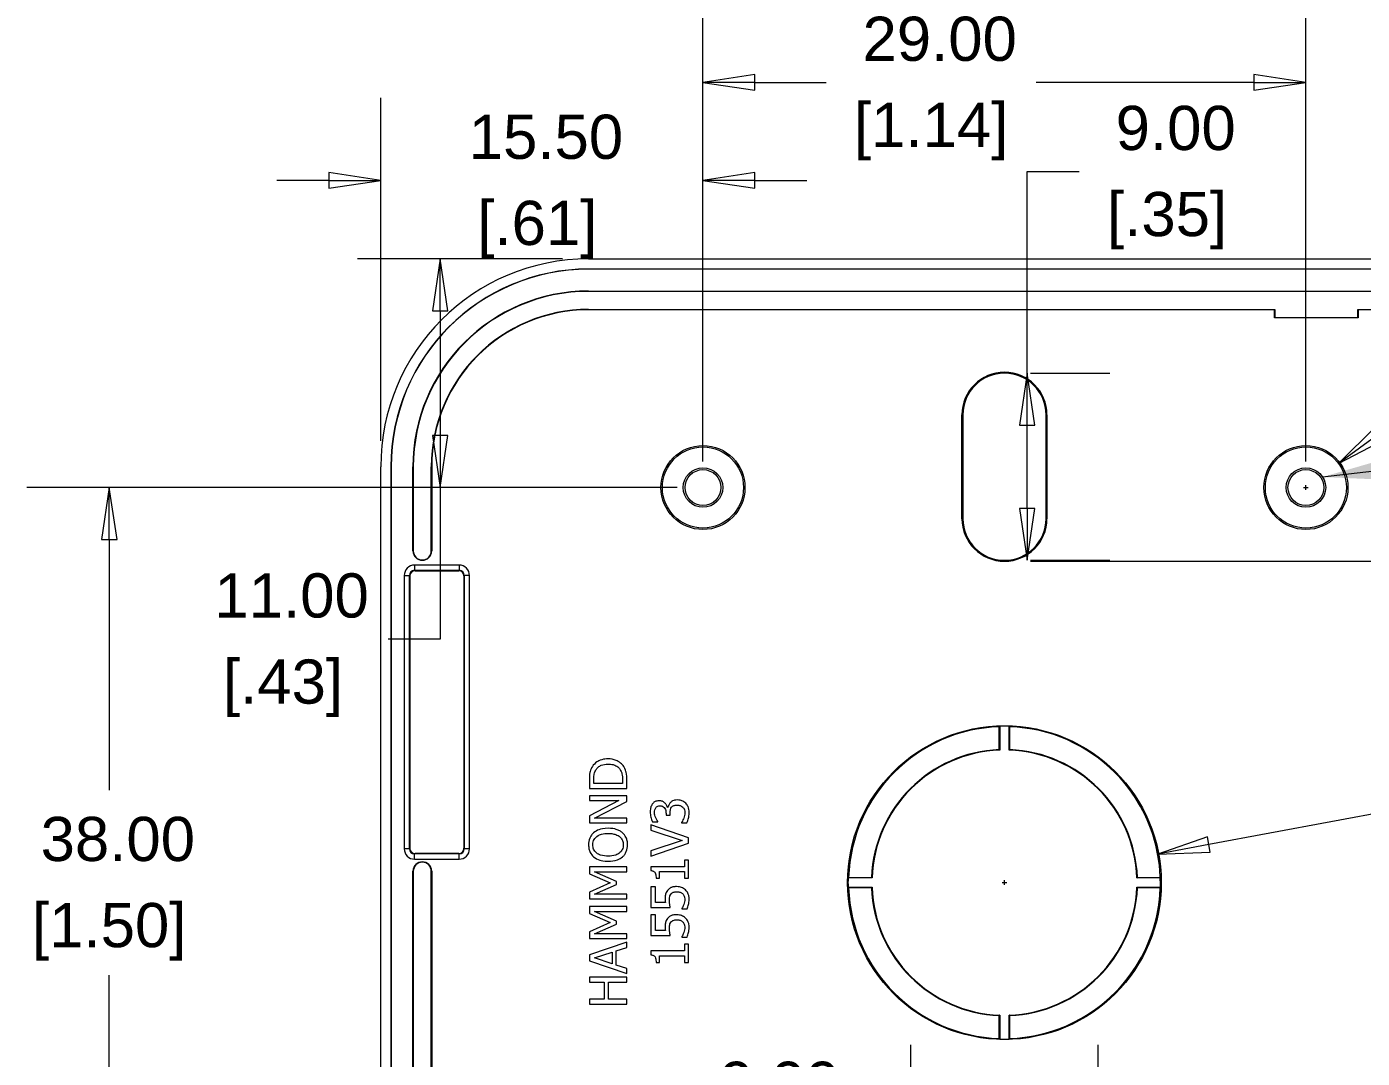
# Model space of a CAD drawing. Header units: millimetres. Extents: x 4 to 345, y 4 to 266.
# Drawn here: x 117.2 to 181.4, y 45 to 94.6 of the extents above; entities that cross this region are included whole.
import ezdxf

# ---------------------------------------------------------------- set-up
doc = ezdxf.new("R2010")
doc.units = ezdxf.units.MM
doc.header["$LTSCALE"] = 1.25
doc.layers.get('0').update_dxf_attribs({"lineweight": 25})
for name, color, linetype, lineweight in [('Dimension (ANSI)', 7, 'Continuous', 9), ('Symbol (ANSI)', 7, 'Continuous', 9), ('Visible (ANSI)', 7, 'Continuous', 9), ('Visible Narrow (ANSI)', 7, 'Continuous', 9)]:
    doc.layers.add(name, color=color, linetype=linetype, lineweight=lineweight)
doc.styles.add('Note Text (ANSI)', font='arial.ttf')
doc.dimstyles.new('Default - mm_inch (ANSI)', dxfattribs={"dimscale": 1.25, "dimtxt": 1.7, "dimasz": 2, "dimexe": 3.175, "dimexo": 1, "dimgap": 0.8, "dimtad": 0, "dimtih": 1, "dimtoh": 1, "dimrnd": 1e-08, "dimzin": 4, "dimdsep": 46, "dimtxsty": 'Note Text (ANSI)', "dimblk": 'Filled-1', "dimcen": 0.09, "dimdle": 10, "dimclrd": 256, "dimclre": 256, "dimclrt": 256, "dimadec": 1, "dimazin": 0, "dimtfac": 1.176471, "dimtofl": 0, "dimtmove": 0, "dimatfit": 3, "dimfxl": 0, "dimtolj": 1, "dimtzin": 0, "dimlwd": -1, "dimlwe": -1, "dimarcsym": 0})
doc.dimstyles.new('Default - mm_inch (ANSI)$7', dxfattribs={"dimscale": 1.25, "dimtxt": 1.7, "dimasz": 2.5, "dimexe": 3.175, "dimexo": 1, "dimgap": 0.8, "dimtad": 0, "dimtih": 1, "dimtoh": 1, "dimrnd": 1e-08, "dimzin": 4, "dimdsep": 46, "dimtxsty": 'Note Text (ANSI)', "dimblk": 'Filled-1', "dimcen": 0.09, "dimdle": 10, "dimclrd": 256, "dimclre": 256, "dimclrt": 256, "dimadec": 1, "dimazin": 0, "dimtfac": 1.176471, "dimtofl": 0, "dimtmove": 0, "dimatfit": 3, "dimfxl": 0, "dimtolj": 1, "dimtzin": 0, "dimlwd": -1, "dimlwe": -1, "dimarcsym": 0})

# ---------------------------------------------------------------- blocks, each defined once
blk = doc.blocks.new('Filled-1')
at = {"color": 0}
for p, q in [((0, 0), (-1, 0.15)), ((-1, 0.15), (-1, -0.15)), ((-1, 0), (0, 0)), ((-1, -0.15), (0, 0))]:
    blk.add_line(p, q, dxfattribs=at)
at = {"color": 0, "flags": 128}
blk.add_lwpolyline([(-1, -0.15), (0, 0), (-1, 0.15), (-1, -0.15)], dxfattribs=at)
at = {"color": 0}
blk.add_solid([(-1, -0.15), (0, 0), (-1, 0.15), (-1, -0.15)], dxfattribs=at)
blk = doc.blocks.new('*D25')
at = {"layer": 'Defpoints', "color": 0, "transparency": 16777216}
for p in [(149.687, 91.941), (149.687, 72.46), (178.687, 72.46)]:
    blk.add_point(p, dxfattribs=at)
at = {"layer": 'Dimension (ANSI)', "transparency": 16777216}
for p, q in [((149.687, 73.71), (149.687, 95.909)), ((178.687, 73.71), (178.687, 95.909)), ((152.187, 91.941), (155.604, 91.941)), ((176.187, 91.941), (165.716, 91.941))]:
    blk.add_line(p, q, dxfattribs=at)
at = {"layer": 'Dimension (ANSI)', "transparency": 16777216, "xscale": 2.5, "yscale": 2.5, "zscale": 2.5, "rotation": 180}
blk.add_blockref('Filled-1', (149.687, 91.941), dxfattribs=at)
at = {"layer": 'Dimension (ANSI)', "transparency": 16777216, "xscale": 2.5, "yscale": 2.5, "zscale": 2.5}
blk.add_blockref('Filled-1', (178.687, 91.941), dxfattribs=at)
at = {"layer": 'Dimension (ANSI)', "transparency": 16777216, "char_height": 2.125, "attachment_point": 5, "style": 'Note Text (ANSI)'}
for s, insert in [('\\A1; 29.00', (160.66, 94.026)), ('\\A1;[1.14]', (160.66, 89.579))]:
    blk.add_mtext(s, dxfattribs=dict(at, insert=insert))
blk = doc.blocks.new('*D26')
at = {"layer": 'Defpoints', "color": 0, "transparency": 16777216}
for p in [(149.687, 72.46), (121.128, 34.46), (149.687, 34.46)]:
    blk.add_point(p, dxfattribs=at)
at = {"layer": 'Dimension (ANSI)', "transparency": 16777216}
for p, q in [((148.437, 72.46), (117.159, 72.46)), ((121.128, 69.96), (121.128, 57.907)), ((121.128, 36.96), (121.128, 49.012)), ((148.437, 34.46), (117.159, 34.46))]:
    blk.add_line(p, q, dxfattribs=at)
at = {"layer": 'Dimension (ANSI)', "transparency": 16777216, "xscale": 2.5, "yscale": 2.5, "zscale": 2.5}
for p, rotation in [((121.128, 72.46), 90), ((121.128, 34.46), 270)]:
    blk.add_blockref('Filled-1', p, dxfattribs=dict(at, rotation=rotation))
at = {"layer": 'Dimension (ANSI)', "transparency": 16777216, "char_height": 2.125, "attachment_point": 5, "style": 'Note Text (ANSI)'}
for s, insert in [('\\A1; 38.00', (121.128, 55.546)), ('\\A1;[1.50]', (121.128, 51.098))]:
    blk.add_mtext(s, dxfattribs=dict(at, insert=insert))
blk = doc.blocks.new('*D27')
at = {"layer": 'Defpoints', "color": 0, "transparency": 16777216}
for p in [(171.56, 54.833), (156.814, 52.086)]:
    blk.add_point(p, dxfattribs=at)
at = {"layer": 'Dimension (ANSI)', "transparency": 16777216}
for p, q in [((197.446, 59.656), (174.018, 55.291)), ((164.074, 53.46), (164.299, 53.46)), ((164.187, 53.347), (164.187, 53.572))]:
    blk.add_line(p, q, dxfattribs=at)
blk.add_arc((164.187, 53.46), 7.5, 277.63908, 40.872, dxfattribs=at)
at = {"layer": 'Dimension (ANSI)', "transparency": 16777216, "xscale": 2.5, "yscale": 2.5, "zscale": 2.5, "rotation": 190.5529829025089}
blk.add_blockref('Filled-1', (171.56, 54.833), dxfattribs=at)
at = {"layer": 'Dimension (ANSI)', "transparency": 16777216, "char_height": 2.125, "attachment_point": 5, "style": 'Note Text (ANSI)'}
for s, insert in [('\\A1; \\fArial|b0|i0;∅15.00', (207.125, 61.8)), ('\\A1;[∅0.59]{\\P\\fArial|b0|i0;CABLE \\P\\fArial|b0|i0;PUNCH OUT}', (207.125, 53.957))]:
    blk.add_mtext(s, dxfattribs=dict(at, insert=insert))
blk = doc.blocks.new('*D42')
at = {"layer": 'Defpoints', "color": 0, "transparency": 16777216}
for p in [(144.187, 83.46), (137.044, 72.46), (149.687, 72.46)]:
    blk.add_point(p, dxfattribs=at)
at = {"layer": 'Dimension (ANSI)', "transparency": 16777216}
for p, q in [((142.937, 83.46), (133.075, 83.46)), ((137.044, 80.96), (137.044, 74.96)), ((148.437, 72.46), (133.075, 72.46)), ((137.044, 72.46), (137.044, 65.171)), ((137.044, 65.171), (134.544, 65.171))]:
    blk.add_line(p, q, dxfattribs=at)
at = {"layer": 'Dimension (ANSI)', "transparency": 16777216, "xscale": 2.5, "yscale": 2.5, "zscale": 2.5}
for p, rotation in [((137.044, 83.46), 90), ((137.044, 72.46), 270)]:
    blk.add_blockref('Filled-1', p, dxfattribs=dict(at, rotation=rotation))
at = {"layer": 'Dimension (ANSI)', "transparency": 16777216, "char_height": 2.125, "attachment_point": 5, "style": 'Note Text (ANSI)'}
for s, insert in [('\\A1; 11.00', (129.488, 67.256)), ('\\A1;[.43]', (129.488, 62.809))]:
    blk.add_mtext(s, dxfattribs=dict(at, insert=insert))
blk = doc.blocks.new('*D43')
at = {"layer": 'Defpoints', "color": 0, "transparency": 16777216}
for p in [(134.187, 87.228), (134.187, 73.46), (149.687, 72.46)]:
    blk.add_point(p, dxfattribs=at)
at = {"layer": 'Dimension (ANSI)', "transparency": 16777216}
for p, q in [((134.187, 74.71), (134.187, 91.196)), ((149.687, 73.71), (149.687, 91.196)), ((131.687, 87.228), (129.187, 87.228)), ((152.187, 87.228), (154.687, 87.228))]:
    blk.add_line(p, q, dxfattribs=at)
at = {"layer": 'Dimension (ANSI)', "transparency": 16777216, "xscale": 2.5, "yscale": 2.5, "zscale": 2.5}
blk.add_blockref('Filled-1', (134.187, 87.228), dxfattribs=at)
at = {"layer": 'Dimension (ANSI)', "transparency": 16777216, "xscale": 2.5, "yscale": 2.5, "zscale": 2.5, "rotation": 180}
blk.add_blockref('Filled-1', (149.687, 87.228), dxfattribs=at)
at = {"layer": 'Dimension (ANSI)', "transparency": 16777216, "char_height": 2.125, "attachment_point": 5, "style": 'Note Text (ANSI)'}
for s, insert in [('\\A1; 15.50', (141.72, 89.313)), ('\\A1;[.61]', (141.72, 84.866))]:
    blk.add_mtext(s, dxfattribs=dict(at, insert=insert))
blk = doc.blocks.new('*D55')
at = {"layer": 'Defpoints', "color": 0, "transparency": 16777216}
for p in [(159.687, 41.686), (159.687, 33.46), (168.687, 33.46)]:
    blk.add_point(p, dxfattribs=at)
at = {"layer": 'Dimension (ANSI)', "transparency": 16777216}
for p, q in [((159.687, 34.71), (159.687, 45.655)), ((168.687, 34.71), (168.687, 45.655)), ((159.687, 41.686), (157.187, 41.686)), ((166.187, 41.686), (162.187, 41.686))]:
    blk.add_line(p, q, dxfattribs=at)
at = {"layer": 'Dimension (ANSI)', "transparency": 16777216, "xscale": 2.5, "yscale": 2.5, "zscale": 2.5, "rotation": 180}
blk.add_blockref('Filled-1', (159.687, 41.686), dxfattribs=at)
at = {"layer": 'Dimension (ANSI)', "transparency": 16777216, "xscale": 2.5, "yscale": 2.5, "zscale": 2.5}
blk.add_blockref('Filled-1', (168.687, 41.686), dxfattribs=at)
at = {"layer": 'Dimension (ANSI)', "transparency": 16777216, "char_height": 2.125, "attachment_point": 5, "style": 'Note Text (ANSI)'}
for s, insert in [('\\A1; 9.00', (152.957, 43.771)), ('\\A1;[.35]', (152.957, 39.324))]:
    blk.add_mtext(s, dxfattribs=dict(at, insert=insert))
blk = doc.blocks.new('*D56')
at = {"layer": 'Defpoints', "color": 0, "transparency": 16777216}
for p in [(166.687, 35.46), (166.687, 31.46), (192.139, 31.46)]:
    blk.add_point(p, dxfattribs=at)
at = {"layer": 'Dimension (ANSI)', "transparency": 16777216}
for p, q in [((192.139, 37.96), (192.139, 45.425)), ((192.139, 45.425), (194.639, 45.425)), ((167.937, 35.46), (196.107, 35.46)), ((167.937, 31.46), (196.107, 31.46)), ((192.139, 28.96), (192.139, 26.46))]:
    blk.add_line(p, q, dxfattribs=at)
at = {"layer": 'Dimension (ANSI)', "transparency": 16777216, "xscale": 2.5, "yscale": 2.5, "zscale": 2.5}
for p, rotation in [((192.139, 35.46), 270), ((192.139, 31.46), 90)]:
    blk.add_blockref('Filled-1', p, dxfattribs=dict(at, rotation=rotation))
at = {"layer": 'Dimension (ANSI)', "transparency": 16777216, "char_height": 2.125, "attachment_point": 5, "style": 'Note Text (ANSI)'}
for s, insert in [('\\A1; 4.00', (198.869, 47.51)), ('\\A1;[.16]', (198.869, 43.063))]:
    blk.add_mtext(s, dxfattribs=dict(at, insert=insert))
blk = doc.blocks.new('*D57')
at = {"layer": 'Defpoints', "color": 0, "transparency": 16777216}
for p in [(164.187, 68.916), (221.216, 68.916), (166.687, 35.46)]:
    blk.add_point(p, dxfattribs=at)
at = {"layer": 'Dimension (ANSI)', "transparency": 16777216}
for p, q in [((165.437, 68.916), (225.185, 68.916)), ((221.216, 66.416), (221.216, 49.7)), ((221.216, 37.96), (221.216, 40.805)), ((167.937, 35.46), (225.185, 35.46))]:
    blk.add_line(p, q, dxfattribs=at)
at = {"layer": 'Dimension (ANSI)', "transparency": 16777216, "xscale": 2.5, "yscale": 2.5, "zscale": 2.5}
for p, rotation in [((221.216, 68.916), 90), ((221.216, 35.46), 270)]:
    blk.add_blockref('Filled-1', p, dxfattribs=dict(at, rotation=rotation))
at = {"layer": 'Dimension (ANSI)', "transparency": 16777216, "char_height": 2.125, "attachment_point": 5, "style": 'Note Text (ANSI)'}
for s, insert in [('\\A1; 33.46', (221.216, 47.338)), ('\\A1;[1.32]', (221.216, 42.891))]:
    blk.add_mtext(s, dxfattribs=dict(at, insert=insert))
blk = doc.blocks.new('*D59')
at = {"layer": 'Defpoints', "color": 0, "transparency": 16777216}
for p in [(180.258, 73.615), (177.116, 71.305)]:
    blk.add_point(p, dxfattribs=at)
at = {"layer": 'Dimension (ANSI)', "transparency": 16777216}
for p, q in [((195.013, 84.467), (182.272, 75.096)), ((197.513, 84.467), (195.013, 84.467)), ((178.574, 72.46), (178.799, 72.46)), ((178.687, 72.347), (178.687, 72.572))]:
    blk.add_line(p, q, dxfattribs=at)
at = {"layer": 'Dimension (ANSI)', "transparency": 16777216, "xscale": 2.5, "yscale": 2.5, "zscale": 2.5, "rotation": 216.3320751611377}
blk.add_blockref('Filled-1', (180.258, 73.615), dxfattribs=at)
at = {"layer": 'Dimension (ANSI)', "transparency": 16777216, "char_height": 2.125, "attachment_point": 5, "style": 'Note Text (ANSI)'}
for s, insert in [('\\A1; ∅3.90', (203.184, 86.611)), ('\\A1;[∅0.15]', (203.184, 82.07))]:
    blk.add_mtext(s, dxfattribs=dict(at, insert=insert))
blk = doc.blocks.new('*D60')
at = {"layer": 'Defpoints', "color": 0, "transparency": 16777216}
for p in [(164.187, 77.96), (164.187, 68.96), (165.28, 68.96)]:
    blk.add_point(p, dxfattribs=at)
at = {"layer": 'Dimension (ANSI)', "transparency": 16777216}
for p, q in [((165.28, 77.96), (165.28, 87.653)), ((165.28, 87.653), (167.78, 87.653)), ((165.437, 77.96), (169.249, 77.96)), ((165.28, 71.46), (165.28, 75.46)), ((165.437, 68.96), (169.249, 68.96))]:
    blk.add_line(p, q, dxfattribs=at)
at = {"layer": 'Dimension (ANSI)', "transparency": 16777216, "xscale": 2.5, "yscale": 2.5, "zscale": 2.5}
for p, rotation in [((165.28, 77.96), 90), ((165.28, 68.96), 270)]:
    blk.add_blockref('Filled-1', p, dxfattribs=dict(at, rotation=rotation))
at = {"layer": 'Dimension (ANSI)', "transparency": 16777216, "char_height": 2.125, "attachment_point": 5, "style": 'Note Text (ANSI)'}
for s, insert in [('\\A1; 9.00', (172.01, 89.738)), ('\\A1;[.35]', (172.01, 85.291))]:
    blk.add_mtext(s, dxfattribs=dict(at, insert=insert))

msp = doc.modelspace()

# ---------------------------------------------------------------- linework, layer by layer
at = {"layer": 'Visible (ANSI)'}
for p, q in [((144.187, 83.46), (184.187, 83.46)), ((184.187, 82.969), (144.187, 82.969)), ((184.187, 82.96), (144.187, 82.96)), ((144.187, 81.91), (184.187, 81.91)), ((184.187, 81.892), (144.187, 81.892)), ((144.187, 81.027), (177.187, 81.027)), ((177.169, 81.01), (144.187, 81.01)), ((177.169, 81.01), (177.187, 81.027)), ((177.169, 80.625), (177.169, 81.01)), ((177.187, 81.027), (177.187, 80.642)), ((181.187, 81.027), (181.204, 81.01)), ((181.187, 80.642), (181.187, 81.027)), ((181.187, 81.027), (184.187, 81.027)), ((181.204, 81.01), (181.204, 80.625)), ((184.187, 81.01), (181.204, 81.01)), ((177.187, 80.642), (177.169, 80.625)), ((181.204, 80.625), (177.169, 80.625)), ((177.187, 80.642), (181.187, 80.642)), ((181.187, 80.642), (181.204, 80.625)), ((162.143, 70.96), (162.143, 75.96)), ((162.187, 75.96), (162.187, 70.96)), ((166.187, 70.96), (166.187, 75.96)), ((166.23, 75.96), (166.23, 70.96)), ((134.187, 33.46), (134.187, 73.46)), ((134.678, 73.46), (134.678, 33.46)), ((134.687, 73.46), (134.687, 33.46)), ((135.737, 69.41), (135.737, 73.46)), ((135.754, 73.46), (135.754, 69.41)), ((136.619, 69.41), (136.619, 73.46)), ((136.637, 73.46), (136.637, 69.41)), ((135.587, 68.21), (135.587, 55.11)), ((135.837, 68.46), (137.937, 68.46)), ((138.187, 68.21), (138.187, 55.11)), ((163.937, 59.855), (163.937, 60.956)), ((163.963, 60.983), (163.963, 59.83)), ((164.411, 59.83), (164.411, 60.983)), ((164.437, 60.956), (164.437, 59.855)), ((144.222, 58.401), (144.222, 57.991)), ((144.222, 57.991), (146.022, 57.991)), ((144.429, 58.23), (144.429, 58.413)), ((145.814, 58.23), (144.429, 58.23)), ((145.814, 58.413), (145.814, 58.23)), ((146.022, 57.991), (146.022, 58.405)), ((146.022, 57.627), (144.222, 57.627)), ((144.222, 57.627), (144.222, 57.403)), ((144.222, 57.403), (145.647, 57.403)), ((145.647, 57.403), (144.222, 56.678)), ((144.47, 56.562), (146.022, 57.358)), ((146.022, 57.358), (146.022, 57.627)), ((144.222, 56.678), (144.222, 56.339)), ((146.022, 56.562), (144.47, 56.562)), ((146.022, 56.339), (146.022, 56.562)), ((147.909, 56.789), (147.909, 56.709)), ((147.909, 56.709), (148.109, 56.709)), ((148.002, 57.068), (147.985, 57.068)), ((148.109, 56.709), (148.109, 56.811)), ((144.222, 56.339), (146.022, 56.339)), ((148.985, 55.615), (147.185, 56.235)), ((147.185, 56.235), (147.185, 55.991)), ((147.185, 55.991), (148.68, 55.492)), ((147.258, 56.391), (147.513, 56.391)), ((147.513, 56.391), (147.513, 56.406)), ((148.657, 56.359), (148.657, 56.341)), ((148.657, 56.341), (148.912, 56.341)), ((148.68, 55.492), (147.185, 54.994)), ((147.185, 54.737), (148.985, 55.357)), ((148.985, 55.357), (148.985, 55.615)), ((137.937, 54.86), (135.837, 54.86)), ((147.185, 54.994), (147.185, 54.737)), ((135.737, 33.46), (135.737, 54.01)), ((135.754, 54.01), (135.754, 33.46)), ((136.619, 33.46), (136.619, 54.01)), ((136.637, 54.01), (136.637, 33.46)), ((146.022, 54.222), (144.222, 54.222)), ((144.222, 54.222), (144.222, 53.889)), ((145.526, 53.513), (144.471, 53.983)), ((144.471, 53.983), (146.022, 53.983)), ((146.022, 53.983), (146.022, 54.222)), ((148.801, 54.228), (147.179, 54.228)), ((147.179, 54.228), (147.179, 54.041)), ((147.595, 53.669), (147.595, 53.996)), ((147.595, 53.996), (148.801, 53.996)), ((148.985, 54.547), (148.801, 54.547)), ((148.801, 54.547), (148.801, 54.228)), ((148.801, 53.996), (148.801, 53.669)), ((148.985, 53.669), (148.985, 54.547)), ((144.222, 53.889), (145.224, 53.455)), ((145.224, 53.455), (144.222, 53.005)), ((144.471, 52.902), (145.526, 53.367)), ((145.526, 53.367), (145.526, 53.513)), ((147.43, 53.669), (147.595, 53.669)), ((148.801, 53.669), (148.985, 53.669)), ((157.817, 53.684), (156.664, 53.684)), ((156.691, 53.71), (157.792, 53.71)), ((171.71, 53.684), (170.557, 53.684)), ((170.582, 53.71), (171.683, 53.71)), ((144.222, 53.005), (144.222, 52.679)), ((144.222, 52.679), (146.022, 52.679)), ((146.022, 52.902), (144.471, 52.902)), ((146.022, 52.679), (146.022, 52.902)), ((147.397, 53.258), (147.185, 53.258)), ((147.185, 53.258), (147.185, 52.27)), ((147.397, 52.502), (147.397, 53.258)), ((156.664, 53.236), (157.817, 53.236)), ((157.792, 53.21), (156.691, 53.21)), ((170.557, 53.236), (171.71, 53.236)), ((171.683, 53.21), (170.582, 53.21)), ((146.022, 52.314), (144.222, 52.314)), ((144.222, 52.314), (144.222, 51.981)), ((144.471, 52.075), (146.022, 52.075)), ((145.526, 51.605), (144.471, 52.075)), ((146.022, 52.075), (146.022, 52.314)), ((147.185, 52.27), (148.113, 52.27)), ((147.877, 52.502), (147.397, 52.502)), ((148.666, 52.213), (148.666, 52.196)), ((148.666, 52.196), (148.921, 52.196)), ((144.222, 51.981), (145.224, 51.547)), ((145.224, 51.547), (144.222, 51.098)), ((144.471, 50.994), (145.526, 51.459)), ((145.526, 51.459), (145.526, 51.605)), ((147.397, 51.907), (147.185, 51.907)), ((147.185, 51.907), (147.185, 50.92)), ((147.397, 51.151), (147.397, 51.907)), ((144.222, 51.098), (144.222, 50.771)), ((144.222, 50.771), (146.022, 50.771)), ((146.022, 50.994), (144.471, 50.994)), ((146.022, 50.771), (146.022, 50.994)), ((147.185, 50.92), (148.113, 50.92)), ((147.877, 51.151), (147.397, 51.151)), ((148.666, 50.863), (148.666, 50.845)), ((148.666, 50.845), (148.921, 50.845)), ((146.022, 50.6), (144.222, 49.993)), ((144.467, 49.84), (145.314, 50.119)), ((145.314, 50.119), (145.314, 49.563)), ((145.518, 50.184), (146.022, 50.348)), ((145.518, 49.497), (145.518, 50.184)), ((146.022, 50.348), (146.022, 50.6)), ((148.801, 50.176), (147.179, 50.176)), ((147.179, 50.176), (147.179, 49.989)), ((148.985, 50.495), (148.801, 50.495)), ((148.801, 50.495), (148.801, 50.176)), ((148.985, 49.617), (148.985, 50.495)), ((144.222, 49.993), (144.222, 49.699)), ((144.222, 49.699), (146.022, 49.092)), ((145.314, 49.563), (144.467, 49.84)), ((146.022, 49.334), (145.518, 49.497)), ((147.43, 49.617), (147.595, 49.617)), ((147.595, 49.617), (147.595, 49.944)), ((147.595, 49.944), (148.801, 49.944)), ((148.801, 49.944), (148.801, 49.617)), ((148.801, 49.617), (148.985, 49.617)), ((146.022, 48.921), (144.222, 48.921)), ((144.222, 48.921), (144.222, 48.682)), ((146.022, 49.092), (146.022, 49.334)), ((146.022, 48.682), (146.022, 48.921)), ((144.222, 48.682), (144.928, 48.682)), ((144.928, 48.682), (144.928, 47.853)), ((145.141, 47.853), (145.141, 48.682)), ((145.141, 48.682), (146.022, 48.682)), ((144.928, 47.853), (144.222, 47.853)), ((144.222, 47.853), (144.222, 47.614)), ((144.222, 47.614), (146.022, 47.614)), ((146.022, 47.853), (145.141, 47.853)), ((146.022, 47.614), (146.022, 47.853)), ((163.937, 45.964), (163.937, 47.065)), ((163.963, 47.09), (163.963, 45.937)), ((164.411, 45.937), (164.411, 47.09)), ((164.437, 47.065), (164.437, 45.964))]:
    msp.add_line(p, q, dxfattribs=at)
for centre, radius in [((149.687, 72.46), 2.02), ((149.687, 72.46), 1.95), ((178.687, 72.46), 2.02), ((178.687, 72.46), 1.95), ((149.687, 72.46), 0.95), ((149.687, 72.46), 0.863), ((178.687, 72.46), 0.95), ((178.687, 72.46), 0.863), ((164.187, 53.46), 7.544)]:
    msp.add_circle(centre, radius, dxfattribs=at)
for centre, radius, start, end in [((144.187, 73.46), 10, 90, 180), ((144.187, 73.46), 9.509, 90, 180), ((144.187, 73.46), 9.5, 90, 180), ((144.187, 73.46), 8.45, 90, 180), ((144.187, 73.46), 8.433, 90, 180), ((144.187, 73.46), 7.567, 90, 180), ((144.187, 73.46), 7.55, 90, 180), ((164.187, 75.96), 2.044, 0, 180), ((164.187, 75.96), 2, 0, 180), ((164.187, 70.96), 2.044, 180, 0), ((164.187, 70.96), 2, 180, 0), ((136.187, 69.41), 0.45, 180, 0), ((136.187, 69.41), 0.433, 180, 0), ((164.187, 53.46), 7.5, 91.91021, 178.08979), ((164.187, 53.46), 7.526, 88.29586, 91.70414), ((164.187, 53.46), 7.5, 1.91021, 88.08979), ((164.187, 53.46), 6.4, 92.23869, 177.76131), ((164.187, 53.46), 6.374, 92.01236, 177.98764), ((164.187, 53.46), 6.374, 2.01236, 87.98764), ((164.187, 53.46), 6.4, 2.23869, 87.76131), ((136.187, 54.01), 0.45, 0, 180), ((136.187, 54.01), 0.433, 0, 180), ((164.187, 53.46), 7.526, 178.29586, 181.70414), ((164.187, 53.46), 7.526, 358.29586, 1.70414), ((164.187, 53.46), 7.5, 181.91021, 268.08979), ((164.187, 53.46), 6.4, 182.23869, 267.76131), ((164.187, 53.46), 6.374, 182.01236, 267.98764), ((164.187, 53.46), 6.374, 272.01236, 357.98764), ((164.187, 53.46), 7.5, 271.91021, 358.08979), ((164.187, 53.46), 6.4, 272.23869, 357.76131), ((164.187, 53.46), 7.526, 268.29586, 271.70414)]:
    msp.add_arc(centre, radius, start, end, dxfattribs=at)
for centre, major_axis, start_param, end_param in [((135.837, 68.21), (-0.177, 0.177), 5.497939, 7.068431), ((137.937, 68.21), (-0.177, -0.177), 2.356347, 3.926839), ((135.837, 55.11), (-0.177, -0.177), 5.497939, 7.068431), ((137.937, 55.11), (-0.177, 0.177), 2.356347, 3.926839)]:
    msp.add_ellipse(centre, major_axis=major_axis, ratio=0.999695, start_param=start_param, end_param=end_param, dxfattribs=at)
for points in [[(163.963, 60.983), (163.95, 60.969), (163.937, 60.956)], [(164.437, 60.956), (164.424, 60.969), (164.411, 60.983)], [(163.963, 59.83), (163.95, 59.842), (163.937, 59.855)], [(164.411, 59.83), (164.424, 59.842), (164.437, 59.855)], [(156.691, 53.71), (156.677, 53.697), (156.664, 53.684)], [(157.817, 53.684), (157.804, 53.697), (157.792, 53.71)], [(170.557, 53.684), (170.569, 53.697), (170.582, 53.71)], [(171.71, 53.684), (171.696, 53.697), (171.683, 53.71)], [(156.664, 53.236), (156.677, 53.223), (156.691, 53.21)], [(157.792, 53.21), (157.804, 53.223), (157.817, 53.236)], [(170.557, 53.236), (170.569, 53.223), (170.582, 53.21)], [(171.683, 53.21), (171.696, 53.223), (171.71, 53.236)], [(163.963, 47.09), (163.95, 47.077), (163.937, 47.065)], [(164.437, 47.065), (164.424, 47.077), (164.411, 47.09)], [(163.937, 45.964), (163.95, 45.95), (163.963, 45.937)], [(164.411, 45.937), (164.424, 45.95), (164.437, 45.964)]]:
    msp.add_open_spline(points, degree=2, dxfattribs=at)
for points, knots in [([(145.123, 59.41), (145.022, 59.41), (144.921, 59.4), (144.715, 59.344), (144.638, 59.301), (144.494, 59.205), (144.422, 59.133), (144.365, 59.046)], [-0.06980819, -0.06980819, -0.06980819, -0.06980819, -0.05167391, -0.05167391, -0.03129305, -0.03129305, 0, 0, 0, 0]), ([(144.537, 58.888), (144.566, 58.937), (144.603, 58.98), (144.691, 59.054), (144.741, 59.083), (144.897, 59.146), (145.01, 59.161), (145.12, 59.161)], [-0.06749194, -0.06749194, -0.06749194, -0.06749194, -0.05042156, -0.05042156, -0.03306207, -0.03306207, 0, 0, 0, 0]), ([(145.12, 59.161), (145.201, 59.161), (145.284, 59.154), (145.414, 59.122), (145.481, 59.1), (145.607, 59.017), (145.656, 58.968), (145.695, 58.91)], [-0.08144911, -0.08144911, -0.08144911, -0.08144911, -0.04502172, -0.04502172, -0.02108055, -0.02108055, 0, 0, 0, 0]), ([(145.877, 59.043), (145.834, 59.108), (145.782, 59.165), (145.652, 59.268), (145.577, 59.309), (145.385, 59.389), (145.256, 59.41), (145.123, 59.41)], [-0.08231684, -0.08231684, -0.08231684, -0.08231684, -0.06232794, -0.06232794, -0.03978191, -0.03978191, 0, 0, 0, 0]), ([(144.365, 59.046), (144.315, 58.971), (144.282, 58.886), (144.247, 58.754), (144.222, 58.643), (144.222, 58.401)], [-0.2100202, -0.2100202, -0.2100202, -0.2100202, -0.0726855, -0.0726855, 0, 0, 0, 0]), ([(144.429, 58.413), (144.429, 58.557), (144.444, 58.639), (144.471, 58.756), (144.499, 58.824), (144.537, 58.888)], [-0.03604022, -0.03604022, -0.03604022, -0.03604022, -0.02234527, -0.02234527, 0, 0, 0, 0]), ([(145.695, 58.91), (145.718, 58.878), (145.737, 58.843), (145.775, 58.756), (145.785, 58.712), (145.808, 58.602), (145.814, 58.505), (145.814, 58.413)], [-0.03821772, -0.03821772, -0.03821772, -0.03821772, -0.03380525, -0.03380525, -0.02759806, -0.02759806, 0, 0, 0, 0]), ([(146.022, 58.405), (146.022, 58.519), (146.016, 58.653), (145.982, 58.816), (145.957, 58.916), (145.877, 59.043)], [-0.1444325, -0.1444325, -0.1444325, -0.1444325, -0.0448884, -0.0448884, 0, 0, 0, 0]), ([(147.249, 57.24), (147.214, 57.189), (147.188, 57.134), (147.161, 57.033), (147.147, 56.965), (147.147, 56.861)], [-0.07616185, -0.07616185, -0.07616185, -0.07616185, -0.03135053, -0.03135053, 0, 0, 0, 0]), ([(147.582, 57.4), (147.541, 57.4), (147.5, 57.396), (147.433, 57.379), (147.398, 57.367), (147.316, 57.317), (147.279, 57.282), (147.249, 57.24)], [-0.0477944, -0.0477944, -0.0477944, -0.0477944, -0.02879054, -0.02879054, -0.01540425, -0.01540425, 0, 0, 0, 0]), ([(147.985, 57.068), (147.976, 57.11), (147.961, 57.15), (147.918, 57.225), (147.89, 57.259), (147.812, 57.332), (147.769, 57.356), (147.686, 57.391), (147.635, 57.4), (147.582, 57.4)], [-0.04273959, -0.04273959, -0.04273959, -0.04273959, -0.03503557, -0.03503557, -0.0271681, -0.0271681, -0.01580974, -0.01580974, 0, 0, 0, 0]), ([(148.119, 57.31), (148.085, 57.275), (148.058, 57.235), (148.024, 57.15), (148.011, 57.11), (148.002, 57.068)], [-0.02736012, -0.02736012, -0.02736012, -0.02736012, -0.0127567, -0.0127567, 0, 0, 0, 0]), ([(148.451, 57.435), (148.409, 57.435), (148.365, 57.432), (148.299, 57.418), (148.264, 57.408), (148.183, 57.367), (148.148, 57.342), (148.119, 57.31)], [-0.05226838, -0.05226838, -0.05226838, -0.05226838, -0.02728362, -0.02728362, -0.01289594, -0.01289594, 0, 0, 0, 0]), ([(148.173, 57.082), (148.186, 57.101), (148.201, 57.117), (148.242, 57.148), (148.265, 57.159), (148.326, 57.184), (148.379, 57.19), (148.434, 57.19)], [-0.02594986, -0.02594986, -0.02594986, -0.02594986, -0.0217704, -0.0217704, -0.01633257, -0.01633257, 0, 0, 0, 0]), ([(148.434, 57.19), (148.491, 57.19), (148.548, 57.184), (148.616, 57.157), (148.662, 57.138), (148.714, 57.091)], [-0.06983934, -0.06983934, -0.06983934, -0.06983934, -0.02088379, -0.02088379, 0, 0, 0, 0]), ([(148.857, 57.276), (148.804, 57.327), (148.743, 57.366), (148.633, 57.411), (148.559, 57.435), (148.451, 57.435)], [-0.0842901, -0.0842901, -0.0842901, -0.0842901, -0.03222597, -0.03222597, 0, 0, 0, 0]), ([(149.023, 56.833), (149.023, 56.883), (149.019, 56.934), (149.001, 57.029), (148.988, 57.073), (148.942, 57.176), (148.905, 57.23), (148.857, 57.276)], [-0.04888211, -0.04888211, -0.04888211, -0.04888211, -0.03382386, -0.03382386, -0.02000289, -0.02000289, 0, 0, 0, 0]), ([(147.147, 56.861), (147.147, 56.774), (147.16, 56.688), (147.197, 56.545), (147.222, 56.459), (147.258, 56.391)], [-0.05554118, -0.05554118, -0.05554118, -0.05554118, -0.02313852, -0.02313852, 0, 0, 0, 0]), ([(147.356, 56.842), (147.356, 56.881), (147.36, 56.921), (147.372, 56.978), (147.382, 57.018), (147.411, 57.061)], [-0.04838081, -0.04838081, -0.04838081, -0.04838081, -0.01549345, -0.01549345, 0, 0, 0, 0]), ([(147.413, 56.584), (147.396, 56.625), (147.383, 56.668), (147.367, 56.731), (147.356, 56.779), (147.356, 56.842)], [-0.05960255, -0.05960255, -0.05960255, -0.05960255, -0.01888177, -0.01888177, 0, 0, 0, 0]), ([(147.411, 57.061), (147.423, 57.078), (147.437, 57.093), (147.466, 57.115), (147.485, 57.129), (147.54, 57.151), (147.574, 57.155), (147.607, 57.155)], [-0.02820407, -0.02820407, -0.02820407, -0.02820407, -0.01786979, -0.01786979, -0.00995352, -0.00995352, 0, 0, 0, 0]), ([(147.513, 56.406), (147.496, 56.43), (147.479, 56.457), (147.457, 56.494), (147.437, 56.526), (147.413, 56.584)], [-0.06065027, -0.06065027, -0.06065027, -0.06065027, -0.01883829, -0.01883829, 0, 0, 0, 0]), ([(147.607, 57.155), (147.629, 57.155), (147.652, 57.154), (147.695, 57.145), (147.714, 57.14), (147.763, 57.118), (147.789, 57.1), (147.838, 57.049), (147.861, 57.013), (147.9, 56.913), (147.909, 56.851), (147.909, 56.789)], [-0.05915847, -0.05915847, -0.05915847, -0.05915847, -0.05107347, -0.05107347, -0.04365741, -0.04365741, -0.03201841, -0.03201841, -0.01852363, -0.01852363, 0, 0, 0, 0]), ([(148.109, 56.811), (148.109, 56.887), (148.118, 56.946), (148.137, 57.019), (148.151, 57.052), (148.173, 57.082)], [-0.02264183, -0.02264183, -0.02264183, -0.02264183, -0.01104408, -0.01104408, 0, 0, 0, 0]), ([(148.815, 56.818), (148.815, 56.73), (148.796, 56.645), (148.749, 56.526), (148.711, 56.432), (148.657, 56.359)], [-0.08722509, -0.08722509, -0.08722509, -0.08722509, -0.02723591, -0.02723591, 0, 0, 0, 0]), ([(148.714, 57.091), (148.732, 57.075), (148.747, 57.056), (148.774, 57.014), (148.784, 56.991), (148.806, 56.919), (148.815, 56.869), (148.815, 56.818)], [-0.02991904, -0.02991904, -0.02991904, -0.02991904, -0.02260151, -0.02260151, -0.01506038, -0.01506038, 0, 0, 0, 0]), ([(148.912, 56.341), (148.947, 56.41), (148.972, 56.49), (149.001, 56.608), (149.023, 56.704), (149.023, 56.833)], [-0.1050145, -0.1050145, -0.1050145, -0.1050145, -0.0385676, -0.0385676, 0, 0, 0, 0]), ([(145.122, 56.076), (144.918, 56.076), (144.777, 56.041), (144.586, 55.97), (144.501, 55.923), (144.427, 55.86)], [-0.06113036, -0.06113036, -0.06113036, -0.06113036, -0.02912385, -0.02912385, 0, 0, 0, 0]), ([(145.814, 55.86), (145.773, 55.896), (145.728, 55.927), (145.629, 55.981), (145.574, 56.003), (145.425, 56.05), (145.296, 56.076), (145.122, 56.076)], [-0.1131545, -0.1131545, -0.1131545, -0.1131545, -0.0838661, -0.0838661, -0.0522653, -0.0522653, 0, 0, 0, 0]), ([(144.427, 55.86), (144.387, 55.825), (144.352, 55.786), (144.284, 55.689), (144.259, 55.637), (144.201, 55.498), (144.184, 55.39), (144.184, 55.28)], [-0.05494271, -0.05494271, -0.05494271, -0.05494271, -0.04513561, -0.04513561, -0.03304693, -0.03304693, 0, 0, 0, 0]), ([(144.184, 55.28), (144.184, 55.215), (144.19, 55.15), (144.216, 55.028), (144.235, 54.971), (144.302, 54.833), (144.358, 54.762), (144.427, 54.7)], [-0.06513326, -0.06513326, -0.06513326, -0.06513326, -0.04587788, -0.04587788, -0.02777416, -0.02777416, 0, 0, 0, 0]), ([(144.391, 55.281), (144.391, 55.328), (144.396, 55.375), (144.418, 55.463), (144.434, 55.504), (144.487, 55.596), (144.528, 55.641), (144.577, 55.679)], [-0.04600789, -0.04600789, -0.04600789, -0.04600789, -0.03189936, -0.03189936, -0.01870031, -0.01870031, 0, 0, 0, 0]), ([(144.577, 54.881), (144.544, 54.907), (144.514, 54.936), (144.458, 55.007), (144.44, 55.042), (144.401, 55.137), (144.391, 55.209), (144.391, 55.281)], [-0.03911471, -0.03911471, -0.03911471, -0.03911471, -0.03090635, -0.03090635, -0.02157051, -0.02157051, 0, 0, 0, 0]), ([(144.577, 55.679), (144.66, 55.743), (144.753, 55.773), (144.907, 55.816), (145.016, 55.827), (145.122, 55.827)], [-0.04796174, -0.04796174, -0.04796174, -0.04796174, -0.0316202, -0.0316202, 0, 0, 0, 0]), ([(145.122, 55.827), (145.199, 55.827), (145.278, 55.821), (145.419, 55.796), (145.483, 55.778), (145.63, 55.712), (145.683, 55.666), (145.759, 55.589), (145.792, 55.539), (145.841, 55.419), (145.852, 55.351), (145.852, 55.281)], [-0.07467667, -0.07467667, -0.07467667, -0.07467667, -0.06311309, -0.06311309, -0.05323583, -0.05323583, -0.03905685, -0.03905685, -0.02089253, -0.02089253, 0, 0, 0, 0]), ([(145.852, 55.281), (145.852, 55.241), (145.849, 55.202), (145.833, 55.127), (145.822, 55.092), (145.779, 55), (145.741, 54.95), (145.63, 54.85), (145.56, 54.813), (145.375, 54.747), (145.245, 54.734), (145.122, 54.734)], [-0.09420024, -0.09420024, -0.09420024, -0.09420024, -0.08419769, -0.08419769, -0.07478892, -0.07478892, -0.05867642, -0.05867642, -0.03699879, -0.03699879, 0, 0, 0, 0]), ([(146.06, 55.28), (146.06, 55.344), (146.054, 55.408), (146.028, 55.529), (146.008, 55.588), (145.941, 55.726), (145.884, 55.798), (145.814, 55.86)], [-0.06550648, -0.06550648, -0.06550648, -0.06550648, -0.04612559, -0.04612559, -0.02800983, -0.02800983, 0, 0, 0, 0]), ([(145.814, 54.699), (145.855, 54.734), (145.891, 54.774), (145.952, 54.859), (145.978, 54.905), (146.042, 55.058), (146.06, 55.168), (146.06, 55.28)], [-0.06730814, -0.06730814, -0.06730814, -0.06730814, -0.04997791, -0.04997791, -0.03339014, -0.03339014, 0, 0, 0, 0]), ([(144.427, 54.7), (144.515, 54.628), (144.615, 54.576), (144.79, 54.519), (144.917, 54.485), (145.122, 54.485)], [-0.160722, -0.160722, -0.160722, -0.160722, -0.0613043, -0.0613043, 0, 0, 0, 0]), ([(145.122, 54.734), (145.028, 54.734), (144.892, 54.742), (144.695, 54.808), (144.632, 54.839), (144.577, 54.881)], [-0.06232355, -0.06232355, -0.06232355, -0.06232355, -0.02069807, -0.02069807, 0, 0, 0, 0]), ([(145.122, 54.485), (145.275, 54.485), (145.43, 54.504), (145.661, 54.592), (145.743, 54.637), (145.814, 54.699)], [-0.07425647, -0.07425647, -0.07425647, -0.07425647, -0.02822701, -0.02822701, 0, 0, 0, 0]), ([(147.179, 54.041), (147.204, 54.039), (147.228, 54.035), (147.272, 54.024), (147.292, 54.016), (147.331, 53.995), (147.348, 53.981), (147.371, 53.953), (147.388, 53.931), (147.424, 53.825), (147.43, 53.746), (147.43, 53.669)], [-0.1187525, -0.1187525, -0.1187525, -0.1187525, -0.0900854, -0.0900854, -0.0653421, -0.0653421, -0.0385252, -0.0385252, -0.0230713, -0.0230713, 0, 0, 0, 0]), ([(147.979, 53.083), (147.957, 53.055), (147.938, 53.025), (147.908, 52.963), (147.897, 52.932), (147.882, 52.868), (147.866, 52.798), (147.866, 52.666)], [-0.1239237, -0.1239237, -0.1239237, -0.1239237, -0.0805939, -0.0805939, -0.0396741, -0.0396741, 0, 0, 0, 0]), ([(148.413, 53.268), (148.356, 53.268), (148.297, 53.264), (148.201, 53.242), (148.157, 53.228), (148.059, 53.17), (148.015, 53.131), (147.979, 53.083)], [-0.05671868, -0.05671868, -0.05671868, -0.05671868, -0.03423304, -0.03423304, -0.01804407, -0.01804407, 0, 0, 0, 0]), ([(148.069, 52.626), (148.069, 52.7), (148.078, 52.774), (148.112, 52.865), (148.129, 52.895), (148.152, 52.921)], [-0.02907807, -0.02907807, -0.02907807, -0.02907807, -0.01043952, -0.01043952, 0, 0, 0, 0]), ([(148.152, 52.921), (148.166, 52.938), (148.182, 52.953), (148.223, 52.983), (148.245, 52.993), (148.302, 53.017), (148.357, 53.023), (148.412, 53.023)], [-0.02447459, -0.02447459, -0.02447459, -0.02447459, -0.02107131, -0.02107131, -0.01649675, -0.01649675, 0, 0, 0, 0]), ([(148.412, 53.023), (148.499, 53.023), (148.553, 53.009), (148.628, 52.984), (148.669, 52.961), (148.705, 52.931)], [-0.02358825, -0.02358825, -0.02358825, -0.02358825, -0.01421346, -0.01421346, 0, 0, 0, 0]), ([(148.847, 53.109), (148.791, 53.161), (148.726, 53.2), (148.606, 53.244), (148.526, 53.268), (148.413, 53.268)], [-0.08435913, -0.08435913, -0.08435913, -0.08435913, -0.0338557, -0.0338557, 0, 0, 0, 0]), ([(148.705, 52.931), (148.724, 52.915), (148.74, 52.897), (148.768, 52.857), (148.78, 52.836), (148.797, 52.789), (148.815, 52.74), (148.815, 52.671)], [-0.05968738, -0.05968738, -0.05968738, -0.05968738, -0.03997745, -0.03997745, -0.0205321, -0.0205321, 0, 0, 0, 0]), ([(149.023, 52.667), (149.023, 52.718), (149.018, 52.769), (149.001, 52.851), (148.988, 52.897), (148.933, 53.011), (148.895, 53.064), (148.847, 53.109)], [-0.06512888, -0.06512888, -0.06512888, -0.06512888, -0.03780921, -0.03780921, -0.0198138, -0.0198138, 0, 0, 0, 0]), ([(147.866, 52.666), (147.866, 52.64), (147.867, 52.614), (147.869, 52.576), (147.871, 52.545), (147.877, 52.502)], [-0.03953339, -0.03953339, -0.03953339, -0.03953339, -0.01291265, -0.01291265, 0, 0, 0, 0]), ([(148.113, 52.27), (148.102, 52.319), (148.092, 52.38), (148.08, 52.455), (148.069, 52.528), (148.069, 52.626)], [-0.08446217, -0.08446217, -0.08446217, -0.08446217, -0.02945115, -0.02945115, 0, 0, 0, 0]), ([(148.762, 52.407), (148.748, 52.369), (148.731, 52.33), (148.705, 52.279), (148.686, 52.241), (148.666, 52.213)], [-0.03630913, -0.03630913, -0.03630913, -0.03630913, -0.01016157, -0.01016157, 0, 0, 0, 0]), ([(148.815, 52.671), (148.815, 52.627), (148.811, 52.581), (148.79, 52.494), (148.777, 52.45), (148.762, 52.407)], [-0.02695142, -0.02695142, -0.02695142, -0.02695142, -0.01361535, -0.01361535, 0, 0, 0, 0]), ([(148.921, 52.196), (148.955, 52.264), (148.978, 52.339), (149.005, 52.46), (149.023, 52.55), (149.023, 52.667)], [-0.09091166, -0.09091166, -0.09091166, -0.09091166, -0.03523045, -0.03523045, 0, 0, 0, 0]), ([(147.979, 51.732), (147.957, 51.704), (147.938, 51.674), (147.908, 51.613), (147.897, 51.581), (147.882, 51.518), (147.866, 51.447), (147.866, 51.315)], [-0.1239237, -0.1239237, -0.1239237, -0.1239237, -0.0805939, -0.0805939, -0.0396741, -0.0396741, 0, 0, 0, 0]), ([(148.413, 51.917), (148.356, 51.917), (148.297, 51.913), (148.201, 51.891), (148.157, 51.877), (148.059, 51.819), (148.015, 51.78), (147.979, 51.732)], [-0.05671868, -0.05671868, -0.05671868, -0.05671868, -0.03423304, -0.03423304, -0.01804407, -0.01804407, 0, 0, 0, 0]), ([(148.069, 51.275), (148.069, 51.349), (148.078, 51.423), (148.112, 51.514), (148.129, 51.544), (148.152, 51.57)], [-0.02907807, -0.02907807, -0.02907807, -0.02907807, -0.01043952, -0.01043952, 0, 0, 0, 0]), ([(148.152, 51.57), (148.166, 51.587), (148.182, 51.602), (148.223, 51.632), (148.245, 51.642), (148.302, 51.666), (148.357, 51.672), (148.412, 51.672)], [-0.02447459, -0.02447459, -0.02447459, -0.02447459, -0.02107131, -0.02107131, -0.01649675, -0.01649675, 0, 0, 0, 0]), ([(148.412, 51.672), (148.499, 51.672), (148.553, 51.658), (148.628, 51.633), (148.669, 51.611), (148.705, 51.58)], [-0.02358825, -0.02358825, -0.02358825, -0.02358825, -0.01421346, -0.01421346, 0, 0, 0, 0]), ([(148.847, 51.758), (148.791, 51.81), (148.726, 51.849), (148.606, 51.894), (148.526, 51.917), (148.413, 51.917)], [-0.08435913, -0.08435913, -0.08435913, -0.08435913, -0.0338557, -0.0338557, 0, 0, 0, 0]), ([(148.705, 51.58), (148.724, 51.564), (148.74, 51.546), (148.768, 51.506), (148.78, 51.485), (148.797, 51.438), (148.815, 51.389), (148.815, 51.321)], [-0.05968738, -0.05968738, -0.05968738, -0.05968738, -0.03997745, -0.03997745, -0.0205321, -0.0205321, 0, 0, 0, 0]), ([(149.023, 51.316), (149.023, 51.367), (149.018, 51.418), (149.001, 51.5), (148.988, 51.547), (148.933, 51.66), (148.895, 51.713), (148.847, 51.758)], [-0.06512888, -0.06512888, -0.06512888, -0.06512888, -0.03780921, -0.03780921, -0.0198138, -0.0198138, 0, 0, 0, 0]), ([(147.866, 51.315), (147.866, 51.289), (147.867, 51.263), (147.869, 51.225), (147.871, 51.194), (147.877, 51.151)], [-0.03953339, -0.03953339, -0.03953339, -0.03953339, -0.01291265, -0.01291265, 0, 0, 0, 0]), ([(148.113, 50.92), (148.102, 50.968), (148.092, 51.029), (148.08, 51.104), (148.069, 51.177), (148.069, 51.275)], [-0.08446217, -0.08446217, -0.08446217, -0.08446217, -0.02945115, -0.02945115, 0, 0, 0, 0]), ([(148.762, 51.057), (148.748, 51.018), (148.731, 50.979), (148.705, 50.928), (148.686, 50.89), (148.666, 50.863)], [-0.03630913, -0.03630913, -0.03630913, -0.03630913, -0.01016157, -0.01016157, 0, 0, 0, 0]), ([(148.815, 51.321), (148.815, 51.276), (148.811, 51.23), (148.79, 51.143), (148.777, 51.1), (148.762, 51.057)], [-0.02695142, -0.02695142, -0.02695142, -0.02695142, -0.01361535, -0.01361535, 0, 0, 0, 0]), ([(148.921, 50.845), (148.955, 50.913), (148.978, 50.989), (149.005, 51.109), (149.023, 51.199), (149.023, 51.316)], [-0.09091166, -0.09091166, -0.09091166, -0.09091166, -0.03523045, -0.03523045, 0, 0, 0, 0]), ([(147.179, 49.989), (147.204, 49.987), (147.228, 49.983), (147.272, 49.971), (147.292, 49.964), (147.331, 49.943), (147.348, 49.929), (147.371, 49.901), (147.388, 49.878), (147.424, 49.773), (147.43, 49.694), (147.43, 49.617)], [-0.1187525, -0.1187525, -0.1187525, -0.1187525, -0.0900854, -0.0900854, -0.0653421, -0.0653421, -0.0385252, -0.0385252, -0.0230713, -0.0230713, 0, 0, 0, 0])]:
    msp.add_open_spline(points, degree=3, knots=knots, dxfattribs=at)
at = {"layer": 'Visible Narrow (ANSI)'}
for p, q in [((144.187, 82.96), (144.187, 82.969)), ((144.187, 81.91), (144.187, 81.892)), ((144.187, 81.01), (144.187, 81.027)), ((162.143, 75.96), (162.187, 75.96)), ((166.23, 75.96), (166.187, 75.96)), ((134.678, 73.46), (134.687, 73.46)), ((135.737, 73.46), (135.754, 73.46)), ((136.637, 73.46), (136.619, 73.46)), ((162.143, 70.96), (162.187, 70.96)), ((166.23, 70.96), (166.187, 70.96)), ((135.754, 69.41), (135.737, 69.41)), ((136.637, 69.41), (136.619, 69.41)), ((135.317, 68.23), (135.317, 55.09)), ((135.317, 68.23), (135.567, 68.23)), ((135.567, 55.09), (135.567, 68.23)), ((135.567, 68.23), (135.587, 68.21)), ((137.957, 68.73), (135.817, 68.73)), ((135.817, 68.73), (135.817, 68.48)), ((135.817, 68.48), (137.957, 68.48)), ((135.837, 68.46), (135.817, 68.48)), ((137.957, 68.48), (137.937, 68.46)), ((137.957, 68.73), (137.957, 68.48)), ((138.187, 68.21), (138.207, 68.23)), ((138.457, 68.23), (138.207, 68.23)), ((138.207, 68.23), (138.207, 55.09)), ((138.457, 55.09), (138.457, 68.23)), ((135.567, 55.09), (135.317, 55.09)), ((135.587, 55.11), (135.567, 55.09)), ((135.817, 54.84), (135.837, 54.86)), ((135.817, 54.59), (135.817, 54.84)), ((137.957, 54.84), (135.817, 54.84)), ((137.937, 54.86), (137.957, 54.84)), ((137.957, 54.59), (137.957, 54.84)), ((138.207, 55.09), (138.187, 55.11)), ((138.457, 55.09), (138.207, 55.09)), ((135.737, 54.01), (135.754, 54.01)), ((135.817, 54.59), (137.957, 54.59)), ((136.619, 54.01), (136.637, 54.01))]:
    msp.add_line(p, q, dxfattribs=at)
for centre, major_axis, ratio in [((135.817, 68.23), (-0.354, 0.354), 0.999695), ((135.817, 68.23), (-0.177, 0.177), 0.999087), ((137.957, 68.23), (0.354, 0.354), 0.999695), ((137.957, 68.23), (0.177, 0.177), 0.999087), ((135.817, 55.09), (-0.354, -0.354), 0.999695), ((135.817, 55.09), (-0.177, -0.177), 0.999087), ((137.957, 55.09), (0.354, -0.354), 0.999695), ((137.957, 55.09), (0.177, -0.177), 0.999087)]:
    msp.add_ellipse(centre, major_axis=major_axis, ratio=ratio, start_param=5.497939, end_param=7.068431, dxfattribs=at)

# ---------------------------------------------------------------- dimensions: what is measured, and where the dimension line sits
at = {"layer": 'Dimension (ANSI)'}
for base, p1, p2, angle, text, override, picture, middle in [((149.687, 91.941), (178.687, 72.46), (149.687, 72.46), 180, ' <>\\X[1.14]', {"dimgap": 0.8, "dimtih": 0, "dimtoh": 0, "dimdec": 2, "dimpost": '\\X', "dimtol": 0, "dimlim": 0, "dimtp": 0, "dimtm": 0, "dimtdec": 2, "dimatfit": 1}, '*D25', (160.66, 91.941)), ((165.28, 68.96), (164.187, 77.96), (164.187, 68.96), 90, ' <>\\X[.35]', {"dimgap": 0.8, "dimdec": 2, "dimpost": '\\X', "dimtol": 0, "dimlim": 0, "dimtp": 0, "dimtm": 0, "dimtdec": 2, "dimatfit": 2}, '*D60', (172.01, 87.653)), ((134.187, 87.228), (149.687, 72.46), (134.187, 73.46), 180, ' <>\\X[.61]', {"dimgap": 0.8, "dimtih": 0, "dimtoh": 0, "dimdec": 2, "dimpost": '\\X', "dimtol": 0, "dimlim": 0, "dimtp": 0, "dimtm": 0, "dimtdec": 2, "dimatfit": 1}, '*D43', (141.72, 87.228)), ((137.044, 72.46), (144.187, 83.46), (149.687, 72.46), 90, ' <>\\X[.43]', {"dimgap": 0.8, "dimdec": 2, "dimpost": '\\X', "dimtol": 0, "dimlim": 0, "dimtp": 0, "dimtm": 0, "dimtdec": 2, "dimatfit": 2}, '*D42', (129.488, 65.171)), ((121.128, 34.46), (149.687, 72.46), (149.687, 34.46), 90, ' <>\\X[1.50]', {"dimgap": 0.8, "dimdec": 2, "dimpost": '\\X', "dimtol": 0, "dimlim": 0, "dimtp": 0, "dimtm": 0, "dimtdec": 2, "dimatfit": 1}, '*D26', (121.128, 53.46)), ((221.216, 68.916), (166.687, 35.46), (164.187, 68.916), 90, ' <>\\X[1.32]', {"dimgap": 0.8, "dimdec": 2, "dimpost": '\\X', "dimtol": 0, "dimlim": 0, "dimtp": 0, "dimtm": 0, "dimtdec": 2, "dimatfit": 1}, '*D57', (221.216, 45.252)), ((192.139, 31.46), (166.687, 35.46), (166.687, 31.46), 90, ' <>\\X[.16]', {"dimgap": 0.8, "dimdec": 2, "dimpost": '\\X', "dimtol": 0, "dimlim": 0, "dimtp": 0, "dimtm": 0, "dimtdec": 2, "dimatfit": 1}, '*D56', (198.869, 45.425)), ((159.687, 41.686), (168.687, 33.46), (159.687, 33.46), 180, ' <>\\X[.35]', {"dimgap": 0.8, "dimtih": 0, "dimtoh": 0, "dimdec": 2, "dimpost": '\\X', "dimtol": 0, "dimlim": 0, "dimtp": 0, "dimtm": 0, "dimtdec": 2, "dimatfit": 2}, '*D55', (152.957, 41.686))]:
    dim = msp.add_linear_dim(base=base, p1=p1, p2=p2, angle=angle, text=text, dimstyle='Default - mm_inch (ANSI)', override=override, dxfattribs=at)
    dim.commit()
    dim.dimension.update_dxf_attribs({"geometry": picture, "text_midpoint": middle, "dimtype": 160})
for p1, p2, text, picture, middle in [((177.116, 71.305), (180.258, 73.615), ' <>\\X[∅0.15]', '*D59', (203.184, 84.467)), ((156.814, 52.086), (171.56, 54.833), ' \\fArial|b0|i0;<>\\X[∅0.59]{\\P\\fArial|b0|i0;CABLE \\P\\fArial|b0|i0;PUNCH OUT}', '*D27', (197.446, 59.656))]:
    dim = msp.add_diameter_dim_2p(p1=p1, p2=p2, text=text, dimstyle='Default - mm_inch (ANSI)', override={"dimgap": 0.8, "dimdec": 2, "dimlfac": 1, "dimpost": '\\X', "dimtol": 0, "dimlim": 0, "dimtp": 0, "dimtm": 0, "dimtdec": 2}, dxfattribs=at)
    dim.commit()
    dim.dimension.update_dxf_attribs({"geometry": picture, "text_midpoint": middle, "dimtype": 163})

# ---------------------------------------------------------------- leaders
at = {"layer": 'Symbol (ANSI)', "annotation_type": 0, "has_hookline": 1, "hookline_direction": 0, "text_width": 26.261}
msp.add_leader([(179.49, 72.967), (196.339, 74.983)], dimstyle='Default - mm_inch (ANSI)$7', override={"dimtad": 0}, dxfattribs=at)

doc.saveas('drawing.dxf')
